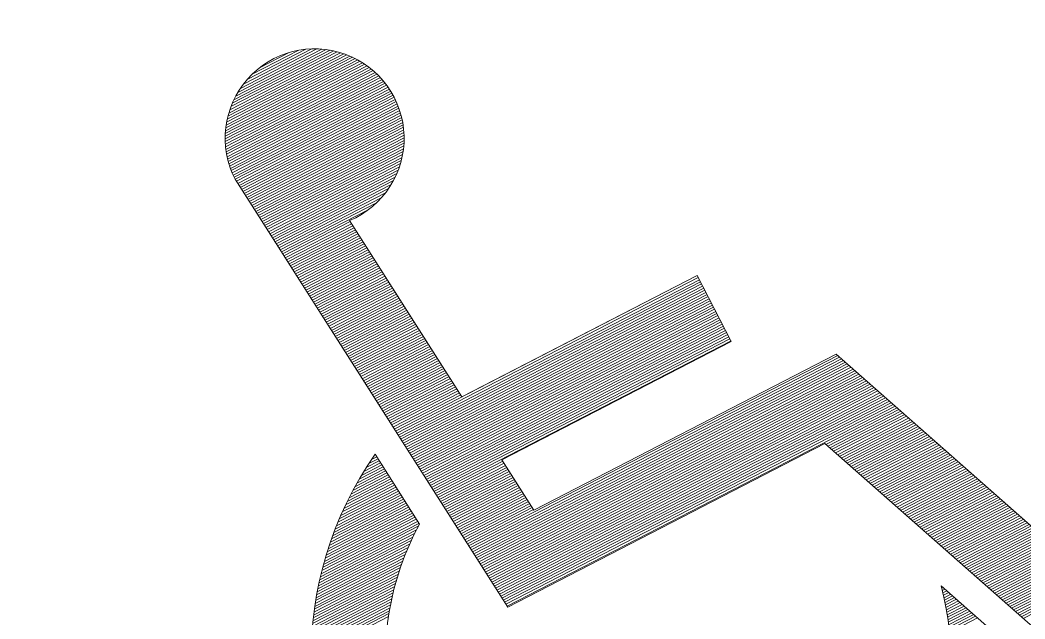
# Model space of a CAD drawing. Header units: metres. Extents: x 2688579.7 to 2688666, y 1281656.9 to 1281721.4.
# Drawn here: x 2688645.3864 to 2688645.5447, y 1281683.0234 to 1281683.1178 of the extents above; entities that cross this region are included whole.
import ezdxf

# ---------------------------------------------------------------- set-up
doc = ezdxf.new("R2010")
doc.units = ezdxf.units.M
doc.layers.add('00 11 Geometer', color=7, linetype='Continuous')
doc.layers.add('03 13 Liftkabine', color=7, linetype='Continuous')

# ---------------------------------------------------------------- blocks, each defined once
blk = doc.blocks.new('A$C08e27e3d')
at = {"layer": '00 11 Geometer', "color": 250, "linetype": 'Continuous', "lineweight": 13, "true_color": 0x3f3f3f}
blk.add_open_spline([(61.10243485247656, 48.48420281692729), (56.77352997377159, 47.34081434957805), (52.4635852428363, 46.16539965738131), (48.13468036413133, 45.02201119003207), (44.67800041448561, 44.10900244983433), (41.2023603170702, 43.22801993448409), (37.74568036742448, 42.31501119428635), (37.74568036742448, 42.31501119428635), (36.51101375635653, 46.29834470393457), (35.89368042427986, 48.29001137435757), (35.89368042427986, 48.29001137435757), (32.77968142585769, 46.72534450430744), (31.22268144538566, 45.94301117149502), (31.22268144538566, 45.94301117149502), (21.44268032567516, 43.82167784365215), (16.55268032368213, 42.76101117565617), (16.55268032368213, 42.76101117565617), (7.358013710788782, 41.1450112190409), (2.760680377799417, 40.33701121977851), (2.760680377799417, 40.33701121977851), (2.852681969608511, 38.82034512477316), (2.898681985064741, 38.06201179612749), (2.898681985064741, 38.06201179612749), (4.857346937842067, 28.42001115491934), (5.836680270116176, 23.59901115422458), (5.836680270116176, 23.59901115422458), (7.250013421140011, 21.69701122663304), (7.95668008768871, 20.74601122418739), (7.95668008768871, 20.74601122418739), (10.0486806438671, 18.48401050067827), (11.09468064675048, 17.35301049550385), (11.09468064675048, 17.35301049550385), (13.36067895529732, 15.25367757499539), (14.49367895102068, 14.20401090647415), (14.49367895102068, 14.20401090647415), (16.14301102872878, 13.00001188282244), (16.96767767410665, 12.39801188566111), (16.96767767410665, 12.39801188566111), (20.31968006337001, 9.776678227431553), (21.99568005822539, 8.466011565954837), (21.99568005822539, 8.466011565954837), (24.63768051177203, 6.944010933473187), (25.95868050524905, 6.183010929807502), (25.95868050524905, 6.183010929807502), (28.60930300305984, 5.333717593874063), (29.84025381909623, 4.957434972593042), (31.07120463935598, 4.581152350021007), (32.39626387633277, 4.285094314451996), (33.81543054463282, 4.069260977519157), (35.23459722133293, 3.853427639308798), (36.52668118368777, 3.744678008936125), (37.69168119490087, 3.743011342904943), (38.85668119028151, 3.741344676896411), (39.77044249357601, 3.744428238438006), (40.43296699630037, 3.752262269690114), (41.09549149855911, 3.760096300936716), (41.95790802579259, 3.796513086969954), (43.020216845292, 3.861512388413253), (44.08252568015769, 3.926511690796765), (45.41718103768528, 4.05617725272498), (47.02418104823619, 4.250510583476576), (49.43468106569662, 4.542010579801577), (51.84518209969565, 4.833511419904831), (54.25568211622476, 5.125011425543057), (54.25568211622476, 5.125011425543057), (66.34501369887903, 7.421677856550964), (72.38968036588221, 8.570011189750808), (72.38968036588221, 8.570011189750808), (76.09901367299199, 9.525344516228365), (77.9536803381884, 10.00301118226111), (77.9536803381884, 10.00301118226111), (81.43301373099848, 12.11901121547766), (83.17268039923101, 13.17701121706836), (83.17268039923101, 13.17701121706836), (79.77201372868126, 18.68234452860381), (78.0716803985083, 21.43501119579509), (77.2604064339207, 22.74838120428235), (76.44901363862618, 24.06167781058088), (75.63768030315578, 25.37501114358515), (75.63768030315578, 25.37501114358515), (73.88301371953781, 28.15701115348356), (73.00568038815572, 29.54801115215145), (71.2765175777854, 32.28957514030248), (69.54768033869505, 35.03134452163562), (67.81868033468663, 37.77301118833334), (67.81868033468663, 37.77301118833334), (61.10243485247656, 48.48420281692729), (61.10243485247656, 48.48420281692729)], degree=3, knots=[0, 0, 0, 0, 1, 1, 1, 2, 2, 2, 3, 3, 3, 4, 4, 4, 5, 5, 5, 6, 6, 6, 7, 7, 7, 8, 8, 8, 9, 9, 9, 10, 10, 10, 11, 11, 11, 12, 12, 12, 13, 13, 13, 14, 14, 14, 15, 15, 15, 16, 16, 16, 17, 17, 17, 18, 18, 18, 19, 19, 19, 20, 20, 20, 21, 21, 21, 22, 22, 22, 23, 23, 23, 24, 24, 24, 25, 25, 25, 26, 26, 26, 27, 27, 27, 28, 28, 28, 29, 29, 29, 29], dxfattribs=at)
at = {"layer": '03 13 Liftkabine', "color": 7, "linetype": 'Continuous', "lineweight": 5}
for p, q in [((62.56108809681615, 27.12668701249853), (62.57856812300071, 27.13570774699578)), ((62.56127220251591, 27.12720401239797), (62.578040071678, 27.13585723146061)), ((62.56148599020861, 27.12773632997376), (62.5774823383619, 27.13599139824955)), ((62.56173399133405, 27.12828630371822), (62.5768903916134, 27.13610790886977)), ((62.56202225930218, 27.12885705755152), (62.5762581780221, 27.13620363940097)), ((62.56235920107537, 27.12945292996695), (62.57557729062563, 27.13627425135021)), ((62.56275710922881, 27.13008026466544), (62.57483543684879, 27.13631340101656)), ((62.56323529053128, 27.13074902508892), (62.57401330992337, 27.13631112495741)), ((62.56382995420782, 27.13147181517279), (62.57307965707449, 27.13624521269855)), ((62.56460656089271, 27.13229458086607), (62.57195910476631, 27.13608893137006)), ((62.56578307153509, 27.13332372081651), (62.57043864850075, 27.13572627578389)), ((62.5603792925537, 27.12294530413097), (62.58202849224898, 27.13411758044608)), ((62.56040877044751, 27.12338250687426), (62.581655068732, 27.13434686206747)), ((62.56045280822644, 27.1238272233854), (62.58126708532978, 27.134568629921)), ((62.56051233308921, 27.1242799321541), (62.58086361484374, 27.13478240551702)), ((62.56058842839064, 27.12474119225586), (62.58044357391913, 27.13498762977976)), ((62.56068237041035, 27.12521166232718), (62.58000568627625, 27.13518364407317)), ((62.56079567742876, 27.12569212589087), (62.57954843363467, 27.13536966487387)), ((62.56093017654956, 27.12618352584163), (62.57906998889069, 27.13554474928784)), ((62.56036092656194, 27.12209184539645), (62.58273474948709, 27.13363807045155)), ((62.56036357547276, 27.12251520278678), (62.58238815495298, 27.13388119742583)), ((62.56037074258728, 27.12167492065534), (62.58306887908515, 27.13338851082781)), ((62.56039249621489, 27.12126415642827), (62.58339107108071, 27.13313279069055)), ((62.56042572517794, 27.12085931415751), (62.58370178774061, 27.13287114859659)), ((62.5604700235105, 27.12046018434054), (62.58400143503144, 27.13260379404883)), ((62.56052503439918, 27.12006658284067), (62.58429036976594, 27.13233091118425)), ((62.56059044431817, 27.11967834785965), (62.58456890547012, 27.13205266180059)), ((62.5606659781908, 27.11929533744151), (62.58483731722089, 27.13176918785401)), ((62.56075139538183, 27.11891742740456), (62.5850958456528, 27.13148061352663)), ((62.56084648637528, 27.11854450962542), (62.58534470028275, 27.13118704694099)), ((62.56095107001244, 27.1181764906158), (62.58558406226877, 27.13088858158587)), ((62.5610649912075, 27.1178132903424), (62.58581408669664, 27.13058529749483)), ((62.56118811906339, 27.11745484125404), (62.58603490446416, 27.13027726221852)), ((62.5613203453326, 27.1171010874888), (62.58624662381823, 27.1299645316192)), ((62.5614615831808, 27.11675198423509), (62.5864493315932, 27.12964715050841)), ((62.56161176621816, 27.1164074972315), (62.58664309417912, 27.12932515314721)), ((62.56177084777192, 27.1160676023924), (62.58682795824865, 27.12899856362159)), ((62.56194021242158, 27.11573301424331), (62.58700395126124, 27.12866739610254)), ((62.56214237305443, 27.11541535077449), (62.58717108175716, 27.12833165499696)), ((62.56234453368728, 27.11509768730561), (62.58732933944879, 27.12799133499586)), ((62.56254669431991, 27.11478002383696), (62.5874786951095, 27.12764642101691)), ((62.56274885495276, 27.11446236036809), (62.58761910026266, 27.12729688804281)), ((62.56295101558561, 27.11414469689921), (62.58775048665638, 27.12694270085179)), ((62.56315317621846, 27.11382703343062), (62.58787276551487, 27.12658381363038)), ((62.56335533685132, 27.1135093699618), (62.5879858265468, 27.12622016946133)), ((62.56355749748417, 27.11319170649303), (62.58808953668068, 27.12585169967215)), ((62.56375965811691, 27.11287404302421), (62.58818373849766, 27.12547832302518)), ((62.56396181874976, 27.11255637955539), (62.58826824831243, 27.12509994472773)), ((62.56416397938261, 27.11223871608652), (62.58834285384597, 27.12471645523137)), ((62.56436614001535, 27.11192105261787), (62.58840731141851, 27.12432772878301)), ((62.56456830064832, 27.11160338914905), (62.58846134256754, 27.12393362167895)), ((62.56477046128106, 27.11128572568034), (62.58850462996992, 27.12353397016195)), ((62.56497262191391, 27.11096806221152), (62.58853681251804, 27.12312858787882)), ((62.56517478254676, 27.1106503987427), (62.588557479347, 27.12271726279871)), ((62.56537694317961, 27.11033273527394), (62.58856616255179, 27.12229975345499)), ((62.56557910381235, 27.11001507180517), (62.58856232825104, 27.12187578433284)), ((62.56578126444521, 27.1096974083363), (62.58854536553389, 27.12144504016603)), ((62.56598342507795, 27.10937974486742), (62.58851457266422, 27.1210071588168)), ((62.5661855857108, 27.10906208139877), (62.58846913968233, 27.12056172229804)), ((62.56638774634365, 27.10874441793), (62.58840812619945, 27.12010824531276)), ((62.5665899069765, 27.10842675446124), (62.58833043267299, 27.11964616043164)), ((62.56679206760936, 27.10810909099248), (62.5882347626677, 27.1191747986169)), ((62.56699422824221, 27.1077914275236), (62.58811957240101, 27.1186933631848)), ((62.56719638887495, 27.10747376405484), (62.58798300190102, 27.11820089427911)), ((62.56739854950791, 27.10715610058607), (62.58782277885592, 27.11769621925159)), ((62.56760071014065, 27.10683843711725), (62.58763608058854, 27.11717788143246)), ((62.56193069253976, 27.115747973232), (62.60488982701514, 27.048244486115)), ((62.56780287077351, 27.10652077364843), (62.58741932938068, 27.11664403450643)), ((62.56800503140624, 27.10620311017973), (62.5871678768811, 27.11609227964751)), ((62.5682071920391, 27.10588544671091), (62.58687549361758, 27.11551940207661)), ((62.56840935267184, 27.10556778324214), (62.58653349202649, 27.11492091849393)), ((62.56861151330469, 27.10525011977338), (62.5861290974255, 27.1142902364024)), ((62.56881367393765, 27.10493245630456), (62.58564208314641, 27.11361691763661)), ((62.56901583457028, 27.10461479283574), (62.58503666233599, 27.11288249404932)), ((62.56921799520325, 27.10429712936703), (62.58423638729829, 27.11204751407663)), ((62.5694201558361, 27.10397946589821), (62.58299224637659, 27.1109834728742)), ((62.56962231646884, 27.10366180242939), (62.58007059221308, 27.10905373493838)), ((62.59767339728404, 27.08144453813966), (62.57995983881023, 27.10922744659867)), ((62.56982447710169, 27.10334413896069), (62.58027303288139, 27.10873621598463)), ((62.57002663773454, 27.10302647549181), (62.5804754735496, 27.10841869703076)), ((62.5702287983674, 27.10270881202305), (62.58067791421792, 27.10810117807696)), ((62.57043095900013, 27.10239114855428), (62.58088035488612, 27.10778365912315)), ((62.57063311963299, 27.10207348508546), (62.58108279555444, 27.10746614016923)), ((62.57083528026584, 27.10175582161664), (62.58128523622264, 27.10714862121542)), ((62.57103744089858, 27.10143815814794), (62.58148767689096, 27.10683110226173)), ((62.57123960153143, 27.10112049467912), (62.58169011755928, 27.10651358330781)), ((62.57144176216428, 27.1008028312103), (62.58189255822748, 27.106196064354)), ((62.57164392279702, 27.10048516774159), (62.5820949988958, 27.10587854540019)), ((62.57184608342988, 27.10016750427271), (62.58229743956412, 27.10556102644639)), ((62.57204824406284, 27.09984984080395), (62.58249988023232, 27.10524350749258)), ((62.57225040469558, 27.09953217733524), (62.58270232090064, 27.10492598853877)), ((62.57245256532843, 27.09921451386642), (62.58290476156895, 27.10460846958491)), ((62.57265472596117, 27.09889685039771), (62.58310720223704, 27.10429095063116)), ((62.57285688659402, 27.09857918692889), (62.58330964290536, 27.10397343167735)), ((62.57305904722688, 27.09826152346002), (62.58351208357368, 27.10365591272343)), ((62.57326120785962, 27.09794385999125), (62.583714524242, 27.10333839376963)), ((62.57346336849258, 27.09762619652255), (62.5839169649102, 27.10302087481588)), ((62.57366552912544, 27.09730853305373), (62.58411940557852, 27.10270335586201)), ((62.57386768975817, 27.09699086958491), (62.58432184624672, 27.1023858369082)), ((62.57406985039103, 27.0966732061162), (62.58452428691504, 27.1020683179544)), ((62.57427201102388, 27.09635554264732), (62.58472672758336, 27.10175079900059)), ((62.57447417165662, 27.0960378791785), (62.58492916825156, 27.10143328004678)), ((62.57467633228947, 27.0957202157098), (62.58513160891988, 27.10111576109298)), ((62.57487849292232, 27.09540255224092), (62.5853340495882, 27.10079824213906)), ((62.57508065355506, 27.09508488877216), (62.58553649025652, 27.10048072318531)), ((62.57528281418803, 27.09476722530345), (62.58573893092461, 27.1001632042315)), ((62.57548497482077, 27.09444956183463), (62.58594137159304, 27.09984568527764)), ((62.57568713545362, 27.09413189836581), (62.58614381226124, 27.09952816632383)), ((62.58721029152463, 27.07602508064516), (62.63475468838232, 27.10056082082976)), ((62.58741245215748, 27.07570741717623), (62.6349266611939, 27.10022757864734)), ((62.58761461279033, 27.07538975370741), (62.6350986340056, 27.09989433646498)), ((62.58781677342307, 27.07507209023881), (62.63527060681719, 27.09956109428284)), ((62.63474659006573, 27.10057651343063), (62.59767339728404, 27.08144453813966)), ((62.64012074042836, 27.09016269523354), (62.63474659006573, 27.10057651343063)), ((62.57588929608636, 27.0938142348971), (62.58634625292945, 27.09921064737002)), ((62.57609145671933, 27.09349657142828), (62.58654869359776, 27.09889312841616)), ((62.57629361735206, 27.09317890795958), (62.58675113426608, 27.09857560946252)), ((62.57649577798492, 27.09286124449076), (62.58695357493428, 27.0982580905086)), ((62.57669793861777, 27.09254358102194), (62.5871560156026, 27.09794057155474)), ((62.58801893405592, 27.07475442676988), (62.63544257962877, 27.09922785210042)), ((62.58822109468878, 27.07443676330106), (62.63561455244047, 27.09889460991806)), ((62.58842325532163, 27.07411909983241), (62.63578652525194, 27.09856136773592)), ((62.58862541595448, 27.07380143636353), (62.63595849806364, 27.0982281255535)), ((62.58882757658722, 27.07348377289477), (62.63613047087523, 27.09789488337125)), ((62.57690009925062, 27.09222591755312), (62.58735845627092, 27.09762305260087)), ((62.57710225988336, 27.09190825408441), (62.58756089693912, 27.09730553364718)), ((62.57730442051621, 27.09159059061553), (62.58776333760744, 27.09698801469326)), ((62.57750658114907, 27.09127292714677), (62.58796577827576, 27.09667049573945)), ((62.57770874178181, 27.090955263678), (62.58816821894396, 27.0963529767857)), ((62.58902973721996, 27.07316610942606), (62.63630244368682, 27.097561641189)), ((62.58923189785281, 27.07284844595713), (62.6364744164984, 27.09722839900657)), ((62.58943405848566, 27.07253078248831), (62.63664638930999, 27.09689515682421)), ((62.58963621911852, 27.07221311901971), (62.63681836212157, 27.09656191464207)), ((62.58983837975137, 27.07189545555078), (62.63699033493316, 27.09622867245965)), ((62.57791090241477, 27.09063760020918), (62.58837065961228, 27.09603545783184)), ((62.57811306304751, 27.09031993674036), (62.58857310028048, 27.09571793887803)), ((62.57831522368036, 27.09000227327166), (62.5887755409488, 27.09540041992428)), ((62.57851738431322, 27.08968460980284), (62.58897798161712, 27.09508290097042)), ((62.57871954494595, 27.08936694633413), (62.58918042228532, 27.09476538201667)), ((62.59004054038422, 27.07157779208207), (62.63716230774475, 27.0958954302774)), ((62.59024270101696, 27.07126012861337), (62.63733428055633, 27.09556218809515)), ((62.59044486164981, 27.07094246514443), (62.63750625336803, 27.09522894591273)), ((62.59064702228255, 27.07062480167573), (62.63767822617962, 27.09489570373048)), ((62.59084918291541, 27.07030713820702), (62.6378501989912, 27.09456246154823)), ((62.57892170557881, 27.08904928286531), (62.58938286295364, 27.0944478630628)), ((62.57912386621177, 27.08873161939649), (62.58958530362185, 27.09413034410888)), ((62.57932602684451, 27.08841395592767), (62.58978774429016, 27.09381282515508)), ((62.57952818747737, 27.08809629245896), (62.58999018495848, 27.09349530620138)), ((62.57973034811022, 27.08777862899014), (62.59019262562668, 27.09317778724746)), ((62.59105134354826, 27.06998947473809), (62.6380221718029, 27.09422921936581)), ((62.59125350418122, 27.06967181126927), (62.63819414461449, 27.09389597718344)), ((62.59145566481396, 27.06935414780067), (62.63836611742607, 27.09356273500131)), ((62.59165782544682, 27.06903648433174), (62.63853809023766, 27.09322949281889)), ((62.57993250874296, 27.08746096552144), (62.59039506629489, 27.09286026829377)), ((62.58013466937581, 27.08714330205262), (62.59059750696321, 27.09254274933985)), ((62.58033683000866, 27.08682563858374), (62.59079994763152, 27.09222523038598)), ((62.5805389906414, 27.08650797511509), (62.59100238829973, 27.09190771143235)), ((62.58074115127414, 27.08619031164621), (62.59120482896805, 27.09159019247843)), ((62.59185998607967, 27.06871882086298), (62.63871006304925, 27.09289625063663)), ((62.59206214671241, 27.06840115739427), (62.63888203586083, 27.09256300845438)), ((62.59226430734526, 27.06808349392534), (62.63905400867242, 27.09222976627196)), ((62.592466467978, 27.06776583045663), (62.639225981484, 27.09189652408971)), ((62.59266862861085, 27.06744816698781), (62.63939795429559, 27.0915632819074)), ((62.58094331190711, 27.08587264817739), (62.59140726963636, 27.09127267352456)), ((62.58114547253996, 27.08555498470857), (62.59160971030457, 27.0909551545707)), ((62.5813476331727, 27.08523732123987), (62.59181215097288, 27.09063763561701)), ((62.58154979380555, 27.08491965777093), (62.59201459164109, 27.09032011666303)), ((62.58175195443829, 27.08460199430234), (62.59221703230941, 27.09000259770939)), ((62.5928707892437, 27.06713050351899), (62.63956992710729, 27.09123003972504)), ((62.59307294987656, 27.06681284005017), (62.63974189991899, 27.09089679754268)), ((62.59327511050941, 27.06649517658152), (62.63991387273046, 27.09056355536048)), ((62.59347727114226, 27.06617751311264), (62.64008584554216, 27.09023031317812)), ((62.60396396364803, 27.07150364517448), (62.64012074042836, 27.09016269523354)), ((62.58195411507114, 27.08428433083352), (62.59241947297772, 27.08968507875553)), ((62.58215627570399, 27.08396666736459), (62.59262191364604, 27.08936755980155)), ((62.58235843633685, 27.08364900389599), (62.59282435431413, 27.08905004084797)), ((62.5825605969697, 27.08333134042717), (62.59302679498245, 27.08873252189405)), ((62.58276275760255, 27.08301367695835), (62.59322923565077, 27.08841500294024)), ((62.58296491823529, 27.08269601348953), (62.59343167631908, 27.08809748398638)), ((62.58316707886814, 27.08237835002083), (62.59363411698729, 27.08777996503263)), ((62.583369239501, 27.08206068655189), (62.59383655765561, 27.08746244607871)), ((62.58357140013374, 27.0817430230833), (62.59403899832381, 27.08714492712502)), ((62.58377356076659, 27.08142535961442), (62.59424143899213, 27.08682740817121)), ((62.59873344759552, 27.05791826292428), (62.65690698744942, 27.08793927389106)), ((62.5989356082286, 27.05760059945546), (62.65720842935212, 27.08767284546993)), ((62.59913776886134, 27.0572829359867), (62.65750987125483, 27.08740641704892)), ((62.59933992949408, 27.05696527251794), (62.65781131315742, 27.0871399886279)), ((62.59954209012693, 27.05664760904906), (62.65811275506024, 27.08687356020678)), ((62.59974425075978, 27.05632994558035), (62.65841419696295, 27.08660713178582)), ((62.65666671091839, 27.08815164150226), (62.60901307884836, 27.06355952944286)), ((62.7012801125183, 27.04872023518808), (62.65666671091839, 27.08815164150226)), ((62.58397572139944, 27.08110769614554), (62.59444387966045, 27.08650988921723)), ((62.58417788203229, 27.08079003267695), (62.59464632032865, 27.0861923702636)), ((62.58438004266515, 27.08047236920813), (62.59484876099697, 27.08587485130968)), ((62.584582203298, 27.0801547057392), (62.59505120166529, 27.08555733235581)), ((62.58478436393074, 27.0798370422706), (62.59525364233338, 27.08523981340212)), ((62.59994641139264, 27.05601228211153), (62.65871563886566, 27.08634070336486)), ((62.60014857202549, 27.05569461864271), (62.65901708076836, 27.08607427494368)), ((62.60035073265834, 27.055376955174), (62.65931852267107, 27.08580784652272)), ((62.60055289329108, 27.05505929170524), (62.65961996457366, 27.08554141810165)), ((62.60075505392393, 27.05474162823636), (62.65992140647649, 27.08527498968058)), ((62.60095721455667, 27.05442396476766), (62.66022284837919, 27.08500856125956)), ((62.58498652456359, 27.07951937880173), (62.59545608300181, 27.08492229444825)), ((62.58518868519644, 27.07920171533285), (62.59565852367012, 27.08460477549433)), ((62.58539084582918, 27.0788840518642), (62.59586096433833, 27.08428725654064)), ((62.58559300646203, 27.07856638839538), (62.59606340500653, 27.08396973758678)), ((62.58579516709489, 27.07824872492645), (62.59626584567485, 27.08365221863286)), ((62.60115937518952, 27.05410630129884), (62.6605242902819, 27.08474213283855)), ((62.60136153582238, 27.05378863783002), (62.66082573218461, 27.08447570441742)), ((62.60156369645512, 27.05347097436131), (62.66112717408731, 27.08420927599652)), ((62.60176585708797, 27.05315331089249), (62.66142861598991, 27.08394284757539)), ((62.60196801772082, 27.05283564742367), (62.66173005789273, 27.08367641915427)), ((62.58599732772763, 27.07793106145785), (62.59646828634305, 27.08333469967922)), ((62.58619948836048, 27.07761339798903), (62.59667072701137, 27.08301718072536)), ((62.58640164899333, 27.07729573452021), (62.59687316767969, 27.08269966177149)), ((62.58660380962607, 27.07697807105151), (62.59707560834789, 27.0823821428178)), ((62.58680597025892, 27.07666040758257), (62.59727804901621, 27.08206462386382)), ((62.60217017835379, 27.05251798395496), (62.66203149979543, 27.08340999073331)), ((62.60237233898653, 27.05220032048614), (62.66233294169814, 27.08314356231224)), ((62.60257449961938, 27.05188265701727), (62.66263438360085, 27.08287713389122)), ((62.60277666025212, 27.05156499354856), (62.66293582550355, 27.08261070547021)), ((62.60297882088497, 27.05124733007985), (62.66323726740615, 27.0823442770492)), ((62.60318098151782, 27.05092966661098), (62.66353870930897, 27.08207784862807)), ((62.58700813089189, 27.07634274411375), (62.59748048968453, 27.08174710490996)), ((62.60338314215068, 27.05061200314221), (62.66384015121167, 27.08181142020705)), ((62.60358530278353, 27.05029433967345), (62.66414159311438, 27.08154499178604)), ((62.60378746341638, 27.04997667620457), (62.66444303501709, 27.08127856336491)), ((62.60398962404901, 27.04965901273592), (62.66474447691979, 27.08101213494401)), ((62.60419178468186, 27.04934134926705), (62.6650459188225, 27.08074570652288)), ((62.60439394531471, 27.04902368579823), (62.66534736072509, 27.08047927810176)), ((62.60459610594756, 27.04870602232952), (62.66564880262791, 27.08021284968085)), ((62.60479826658042, 27.04838835886076), (62.66595024453051, 27.07994642125973)), ((62.65504123913541, 27.07389473441847), (62.66625168643333, 27.07967999283871)), ((62.65534298943049, 27.07362846514641), (62.66655312833581, 27.0794135644177)), ((62.6556447397258, 27.07336219587423), (62.66685457023874, 27.07914713599668)), ((62.65594649002088, 27.07309592660194), (62.66715601214145, 27.07888070757556)), ((62.65624824031596, 27.07282965732988), (62.66745745404404, 27.07861427915466)), ((62.65654999061115, 27.07256338805771), (62.66775889594675, 27.07834785073353)), ((62.65685174090623, 27.07229711878542), (62.66806033784945, 27.0780814223124)), ((62.65715349120131, 27.07203084951325), (62.66836177975216, 27.07781499389139)), ((62.65745524149651, 27.07176458024113), (62.66866322165487, 27.07754856547037)), ((62.65775699179181, 27.0714983109689), (62.66896466355757, 27.07728213704925)), ((62.65805874208689, 27.07123204169684), (62.66926610546028, 27.07701570862834)), ((62.65836049238197, 27.07096577242455), (62.66956754736299, 27.07674928020722)), ((62.65866224267705, 27.07069950315238), (62.66986898926569, 27.07648285178615)), ((62.65896399297225, 27.07043323388032), (62.67017043116829, 27.07621642336519)), ((62.65926574326733, 27.07016696460803), (62.67047187307111, 27.07594999494412)), ((62.65956749356263, 27.06990069533597), (62.67077331497381, 27.07568356652316)), ((62.60488982701514, 27.048244486115), (62.65487615436126, 27.07404040785567)), ((62.65487615436126, 27.07404040785567), (62.70059132407545, 27.03370061312076)), ((62.65986924385771, 27.06963442606368), (62.67107475687652, 27.07541713810203)), ((62.66017099415279, 27.0693681567915), (62.67137619877923, 27.07515070968102)), ((62.6604727444481, 27.06910188751933), (62.67167764068193, 27.07488428125989)), ((62.66077449474318, 27.06883561824727), (62.67197908258453, 27.07461785283899)), ((62.66107624503826, 27.06856934897498), (62.67228052448735, 27.07435142441786)), ((62.66137799533345, 27.06830307970281), (62.67258196639006, 27.07408499599679)), ((62.58399423320878, 27.0723808204689), (62.59097001495894, 27.06131657306852)), ((62.66167974562853, 27.06803681043069), (62.67288340829276, 27.07381856757583)), ((62.66198149592361, 27.06777054115846), (62.67318485019547, 27.07355213915476)), ((62.66228324621892, 27.06750427188623), (62.67348629209818, 27.07328571073369)), ((62.66258499651389, 27.06723800261417), (62.67378773400077, 27.07301928231274)), ((62.66288674680908, 27.06697173334194), (62.67408917590359, 27.07275285389166)), ((62.66318849710427, 27.06670546406971), (62.6743906178063, 27.07248642547054)), ((62.58220141773762, 27.06964228992708), (62.58485683944599, 27.07101264566656)), ((62.58258876358326, 27.07026417384545), (62.58465609752517, 27.07133104127515)), ((62.58299324669355, 27.07089490161299), (62.58445535560435, 27.07164943688374)), ((62.58341609516975, 27.07153510700325), (62.58425461368341, 27.0719678324925)), ((62.58385870253682, 27.07218550915754), (62.58405387176248, 27.07228622810091)), ((62.593679431775, 27.06585984964394), (62.60412494775477, 27.07125035795016)), ((62.59388159240797, 27.06554218617523), (62.60432691236275, 27.07093259332085)), ((62.60901307884836, 27.06355952944286), (62.60396396364803, 27.07150364517448)), ((62.66349024739935, 27.06643919479759), (62.67469205970878, 27.07221999704952)), ((62.66379199769455, 27.06617292552541), (62.67499350161171, 27.07195356862851)), ((62.66409374798974, 27.06590665625313), (62.67529494351442, 27.07168714020738)), ((62.66439549828482, 27.06564038698107), (62.67559638541701, 27.07142071178648)), ((62.6646972485799, 27.06537411770883), (62.67589782731983, 27.07115428336541)), ((62.66499899887509, 27.06510784843672), (62.67619926922254, 27.07088785494434)), ((62.58048741775514, 27.0666478118895), (62.58586054905032, 27.06942066762328)), ((62.58080329477826, 27.06723281363931), (62.5856598071295, 27.06973906323187)), ((62.58113188577812, 27.06782437655854), (62.58545906520857, 27.07005745884057)), ((62.58147389961954, 27.06842286646295), (62.58525832328786, 27.0703758544491)), ((62.5818301201279, 27.06902868785382), (62.58505758136693, 27.07069425005775)), ((62.59408375304059, 27.06522452270629), (62.60452887697073, 27.0706148286915)), ((62.59428591367356, 27.06490685923759), (62.60473084157883, 27.07029706406231)), ((62.5944880743063, 27.06458919576882), (62.60493280618692, 27.06997929943307)), ((62.59469023493915, 27.06427153229995), (62.60513477079479, 27.06966153480371)), ((62.594892395572, 27.06395386883124), (62.60533673540277, 27.06934377017446)), ((62.66530074917017, 27.06484157916454), (62.67650071112513, 27.07062142652332)), ((62.66560249946548, 27.06457530989237), (62.67680215302784, 27.0703549981022)), ((62.66590424976056, 27.06430904062008), (62.67710359493054, 27.07008856968113)), ((62.66620600005564, 27.06404277134802), (62.67740503683325, 27.06982214126028)), ((62.66650775035083, 27.06377650207585), (62.67770647873596, 27.0695557128391)), ((62.66680950064602, 27.06351023280356), (62.67800792063866, 27.06928928441803)), ((62.5790780778454, 27.06381055659286), (62.58686425865466, 27.06782868958)), ((62.57933899385347, 27.06436719518606), (62.58666351673384, 27.06814708518876)), ((62.5796099132005, 27.06492899609761), (62.5864627748129, 27.06846548079729)), ((62.57989128833384, 27.06549619281761), (62.58626203289208, 27.06878387640594)), ((62.58018361110311, 27.06606903917), (62.58606129097126, 27.0691022720147)), ((62.59509455620486, 27.06363620536242), (62.60553870001075, 27.06902600554528)), ((62.59529671683771, 27.0633185418936), (62.60574066461885, 27.06870824091592)), ((62.59549887747033, 27.06300087842489), (62.60594262922694, 27.06839047628673)), ((62.5957010381033, 27.06268321495613), (62.60614459383481, 27.06807271165749)), ((62.59590319873615, 27.06236555148725), (62.60634655844291, 27.06775494702813)), ((62.6671112509411, 27.0632439635315), (62.67830936254137, 27.06902285599707)), ((62.6674130012363, 27.06297769425927), (62.67861080444408, 27.068756427576)), ((62.66771475153138, 27.06271142498704), (62.67891224634678, 27.06848999915487)), ((62.66801650182657, 27.06244515571498), (62.67921368824949, 27.06822357073397)), ((62.66831825212165, 27.06217888644269), (62.6795151301522, 27.06795714231284)), ((62.66862000241684, 27.06191261717051), (62.6798165720549, 27.06769071389183)), ((62.57790997538081, 27.06109779418457), (62.5878679682591, 27.06623671153695)), ((62.5781265525722, 27.06163155130755), (62.58766722633817, 27.06655510714548)), ((62.57835133026236, 27.06216954037634), (62.58746648441735, 27.06687350275413)), ((62.57858461789391, 27.06271192108195), (62.58726574249653, 27.06719189836289)), ((62.57882674783781, 27.0632588649469), (62.58706500057559, 27.0675102939713)), ((62.59610535936889, 27.06204788801849), (62.60654852305078, 27.06743718239888)), ((62.59630752000174, 27.06173022454973), (62.60675048765887, 27.0671194177697)), ((62.5965096806346, 27.06141256108085), (62.60695245226697, 27.06680165314034)), ((62.59671184126745, 27.06109489761214), (62.60715441687495, 27.06648388851115)), ((62.59691400190019, 27.06077723414332), (62.60735638148293, 27.06616612388191)), ((62.66892175271192, 27.06164634789845), (62.68011801395761, 27.06742428547081)), ((62.66922350300712, 27.06138007862616), (62.68041945586032, 27.06715785704974)), ((62.66952525330231, 27.06111380935393), (62.68072089776302, 27.06689142862867)), ((62.66982700359739, 27.06084754008193), (62.68102233966573, 27.06662500020771)), ((62.67012875389258, 27.06058127080964), (62.68132378156844, 27.06635857178664)), ((62.67043050418766, 27.06031500153747), (62.68162522347114, 27.06609214336557)), ((62.57694061994351, 27.05848759707785), (62.58887167786344, 27.06464473349356)), ((62.57712017137402, 27.05900224670349), (62.5886709359425, 27.0649631291022)), ((62.57730665277376, 27.05952047260595), (62.58847019402168, 27.06528152471096)), ((62.57750028668505, 27.06004238963012), (62.58826945210075, 27.06559992031955)), ((62.57770131001797, 27.06056812003597), (62.58806871017993, 27.06591831592814)), ((62.59711616253315, 27.06045957067456), (62.60755834609103, 27.06584835925255)), ((62.59731832316601, 27.0601419072058), (62.60776031069889, 27.06553059462336)), ((62.59752048379875, 27.05982424373703), (62.60796227530699, 27.06521282999412)), ((62.59772264443149, 27.05950658026816), (62.60816423991497, 27.06489506536476)), ((62.59792480506434, 27.05918891679951), (62.60836620452295, 27.06457730073563)), ((62.67073225448286, 27.06004873226541), (62.68192666537385, 27.06582571494462)), ((62.67103400477794, 27.05978246299312), (62.68222810727656, 27.06555928652349)), ((62.67133575507302, 27.05951619372095), (62.68252954917926, 27.06529285810247)), ((62.67163750536821, 27.05924992444883), (62.68283099108197, 27.06502642968146)), ((62.6719392556634, 27.0589836551766), (62.68313243298468, 27.06476000126033)), ((62.67224100595848, 27.05871738590431), (62.68343387488738, 27.06449357283926)), ((62.57613988944803, 27.05596442048365), (62.58987538746777, 27.06305275545039)), ((62.57628770283935, 27.05646269139091), (62.58967464554684, 27.06337115105904)), ((62.57644151149617, 27.05696405621213), (62.5894739036259, 27.06368954666768)), ((62.57660148166525, 27.05746860074057), (62.58927316170519, 27.06400794227627)), ((62.57676778912122, 27.05797641568667), (62.58907241978426, 27.06432633788497)), ((62.59812696569719, 27.05887125333063), (62.60856816913105, 27.06425953610633)), ((62.59832912633004, 27.05855358986181), (62.60877013373914, 27.06394177147697)), ((62.59853128696278, 27.0582359263931), (62.60897209834701, 27.06362400684778)), ((62.67254275625368, 27.05845111663231), (62.68373531679009, 27.0642271444183)), ((62.67284450654887, 27.05818484736007), (62.6840367586928, 27.06396071599729)), ((62.67314625684395, 27.0579185780879), (62.6843382005955, 27.06369428757622)), ((62.67344800713914, 27.05765230881573), (62.68463964249821, 27.06342785915526)), ((62.67374975743422, 27.05738603954349), (62.68494108440092, 27.06316143073413)), ((62.67405150772942, 27.05711977027138), (62.68524252630351, 27.06289500231301)), ((62.57548551668486, 27.05351677319529), (62.59087909707199, 27.06146077740723)), ((62.5756055595902, 27.05400071287786), (62.59067835515128, 27.06177917301581)), ((62.57573088704606, 27.0544873797032), (62.59047761323035, 27.0620975686244)), ((62.57586162697379, 27.05497683968647), (62.59027687130941, 27.0624159642331)), ((62.57599791390243, 27.05546916225253), (62.59007612938871, 27.06273435984181)), ((62.6743532580245, 27.0568535009992), (62.68554396820633, 27.06262857389211)), ((62.6746550083198, 27.05658723172703), (62.68584541010893, 27.06236214547098)), ((62.67495675861488, 27.05632096245474), (62.68614685201175, 27.06209571704985)), ((62.67525850890996, 27.05605469318268), (62.68644829391434, 27.06182928862895)), ((62.67556025920516, 27.05578842391051), (62.68674973581705, 27.06156286020782)), ((62.67586200950024, 27.05552215463828), (62.68705117771975, 27.06129643178681)), ((62.575155906215, 27.05208070337985), (62.59021328492253, 27.05985120750332)), ((62.57526080328233, 27.05255682690815), (62.59049927124414, 27.06042078387113)), ((62.57537063657736, 27.05303549782368), (62.59079945563411, 27.06099768728765)), ((62.67616375979543, 27.05525588536616), (62.68735261962246, 27.06103000336579)), ((62.67646551009062, 27.05498961609398), (62.68765406152517, 27.06076357494467)), ((62.6767672603857, 27.05472334682175), (62.68795550342787, 27.06049714652365)), ((62.67706901068078, 27.05445707754964), (62.68825694533058, 27.06023071810269)), ((62.67737076097598, 27.0541908082774), (62.6885583872334, 27.05996428968162)), ((62.67767251127117, 27.05392453900517), (62.68885982913599, 27.05969786126055)), ((62.57486980061145, 27.05066708466628), (62.58943277348448, 27.05818244593578)), ((62.57496050341996, 27.05113588311169), (62.58968073231762, 27.05873239785492)), ((62.5750558398517, 27.05160707278255), (62.58994068255168, 27.0592885380511)), ((62.67797426156625, 27.05365826973311), (62.6891612710387, 27.0594314328396)), ((62.67827601186144, 27.05339200046082), (62.68946271294141, 27.05916500441847)), ((62.67857776215652, 27.05312573118865), (62.68976415484411, 27.05889857599745)), ((62.67887951245172, 27.05285946191659), (62.69006559674682, 27.05863214757644)), ((62.67918126274691, 27.0525931926443), (62.69036703864953, 27.05836571915531)), ((62.6794830130421, 27.05232692337218), (62.69066848055223, 27.0580992907343)), ((62.57462459239883, 27.04927457144199), (62.58875511877221, 27.05656676456422)), ((62.57470193138812, 27.0497364733608), (62.58897048805051, 27.05709989833237)), ((62.57478363931824, 27.05020062991323), (62.58919620707155, 27.05763837318388)), ((62.67978476333718, 27.05206065410007), (62.69096992245494, 27.05783286231328)), ((62.68008651363226, 27.05179438482778), (62.69127136435765, 27.05756643389221)), ((62.68038826392745, 27.05152811555561), (62.69157280626035, 27.05730000547114)), ((62.68069001422253, 27.05126184628354), (62.69187424816306, 27.05703357705018)), ((62.68099176451773, 27.05099557701126), (62.69217569006577, 27.05676714862911)), ((62.68129351481292, 27.05072930773908), (62.69247713196847, 27.0565007202081)), ((62.57441799650991, 27.04790198447622), (62.5881667321093, 27.05499715082239)), ((62.57448270096216, 27.04835736622149), (62.58835364311147, 27.05551559842515)), ((62.57455154144867, 27.04881488240667), (62.5885496433911, 27.05603873663633)), ((62.681595265108, 27.05046303846697), (62.69277857387118, 27.05623429178709)), ((62.68189701540308, 27.05019676919462), (62.69308001577389, 27.05596786336596)), ((62.68219876569827, 27.04993049992267), (62.69338145767648, 27.05570143494506)), ((62.68250051599347, 27.04966423065044), (62.6936828995793, 27.05543500652393)), ((62.68280226628855, 27.0493979613781), (62.69398434148189, 27.05516857810274)), ((62.57424799880931, 27.04654828435516), (62.58765710048459, 27.05346817937029)), ((62.57430071272466, 27.04699747826933), (62.58781877887321, 27.05397360544188)), ((62.57435735664063, 27.04744870029773), (62.58798855401579, 27.0544832099205)), ((62.68310401658374, 27.04913169210604), (62.69428578338471, 27.05490214968179)), ((62.68340576687882, 27.04886542283386), (62.69458722528742, 27.05463572126083)), ((62.68370751717401, 27.04859915356158), (62.69488866719013, 27.05436929283965)), ((62.68400926746921, 27.04833288428951), (62.69519010909272, 27.05410286441863)), ((62.68431101776429, 27.04806661501734), (62.69549155099554, 27.05383643599773)), ((62.68461276805937, 27.04780034574505), (62.69579299289813, 27.05357000757649)), ((62.57411281489186, 27.04521255021941), (62.58721789360987, 27.05197555128316)), ((62.57415410974403, 27.04565585121693), (62.58735691437704, 27.05246928467275)), ((62.57419915148211, 27.04610108583065), (62.58750323409816, 27.0529667847571)), ((62.68491451835456, 27.04753407647299), (62.69609443480084, 27.05330357915548)), ((62.68521626864975, 27.04726780720087), (62.69639587670355, 27.05303715073457)), ((62.68551801894495, 27.04700153792853), (62.69669731860637, 27.05277072231345)), ((62.68581976924003, 27.04673526865641), (62.69699876050896, 27.05250429389243)), ((62.68612151953511, 27.0464689993843), (62.69730020241178, 27.05223786547148)), ((62.57401085675809, 27.04389396256672), (62.58684238034147, 27.05051579289002)), ((62.57404124184683, 27.04433163347667), (62.58696083691569, 27.05099891393129)), ((62.57407521040585, 27.04477115367049), (62.58708594012995, 27.05148546503474)), ((62.67319197655428, 27.05163218807726), (62.68638090416124, 27.03997638039854)), ((62.67319663324662, 27.05161471939314), (62.67320617256729, 27.05161964225069)), ((62.67329394173584, 27.0512429459741), (62.6735076337697, 27.0513532237895)), ((62.67338822161349, 27.05086960961088), (62.67380909497223, 27.05108680532825)), ((62.67347945450859, 27.0504947008234), (62.67411055617464, 27.05082038686705)), ((62.67356762117237, 27.050118209678), (62.67441201737716, 27.05055396840586)), ((62.67365270145291, 27.04974012577488), (62.67471347857946, 27.05028754994455)), ((62.57392416639431, 27.04216126359804), (62.5864313577535, 27.04861571917868)), ((62.57394070560343, 27.04259178920957), (62.58652503262732, 27.04908605138686)), ((62.57396063653431, 27.04302406515139), (62.58662465304718, 27.04955945185079)), ((62.57398400457402, 27.043458114846), (62.58673037906823, 27.05003600316845)), ((62.67373467426927, 27.04936043823525), (62.67501493978199, 27.0500211314833)), ((62.6738135175836, 27.04897913568632), (62.6753164009844, 27.04975471302216)), ((62.67388920837203, 27.04859620624611), (62.67561786218693, 27.04948829456091)), ((62.67396172259288, 27.04821163750787), (62.67591932338934, 27.04922187609966)), ((62.6740310351542, 27.04782541652278), (62.67622078459164, 27.04895545763846)), ((62.67409711987824, 27.04743752978131), (62.67652224579416, 27.04868903917716)), ((62.57389446847804, 27.04087996652085), (62.58618453506932, 27.04722237279091)), ((62.57390108940905, 27.04130537371028), (62.58626124812764, 27.04768395169221)), ((62.57391097509634, 27.04173246570817), (62.58634347724234, 27.04814837720689)), ((62.67415994946413, 27.04704796319472), (62.67682370699669, 27.04842262071596)), ((62.67421949544877, 27.04665670207444), (62.6771251681991, 27.04815620225477)), ((62.67427572816456, 27.04626373110991), (62.67742662940162, 27.04788978379346)), ((62.67432861669482, 27.04586903434684), (62.67772809060392, 27.04762336533243)), ((62.67437812882753, 27.04547259516121), (62.67802955180645, 27.04735694687113)), ((62.67442423100312, 27.04507439623469), (62.67833101300886, 27.04709052840976)), ((62.57389107283456, 27.04045622377216), (62.58611320981385, 27.04676357431699)), ((62.67446688826334, 27.04467441952678), (62.67863247421127, 27.04682410994862)), ((62.67450606419351, 27.04427264624527), (62.6789339354138, 27.04655769148749))]:
    blk.add_line(p, q, dxfattribs=at)
for centre, radius, start, end in [((62.5744658790799, 27.12221049113452), 0.01410301460065042, 292.9380093957146, 207.2953358932868), ((62.63013599314991, 27.04021739261783), 0.05624542738382635, 145.1213125618623, 359.7544862600865), ((62.63015839670248, 27.04015121026068), 0.04453876790462717, 151.626837247062, 14.93807527514224)]:
    blk.add_arc(centre, radius, start, end, dxfattribs=at)

msp = doc.modelspace()

# ---------------------------------------------------------------- block references
msp.add_blockref('A$C08e27e3d', (2688582.858319622, 1281655.97698879))

doc.saveas('drawing.dxf')
